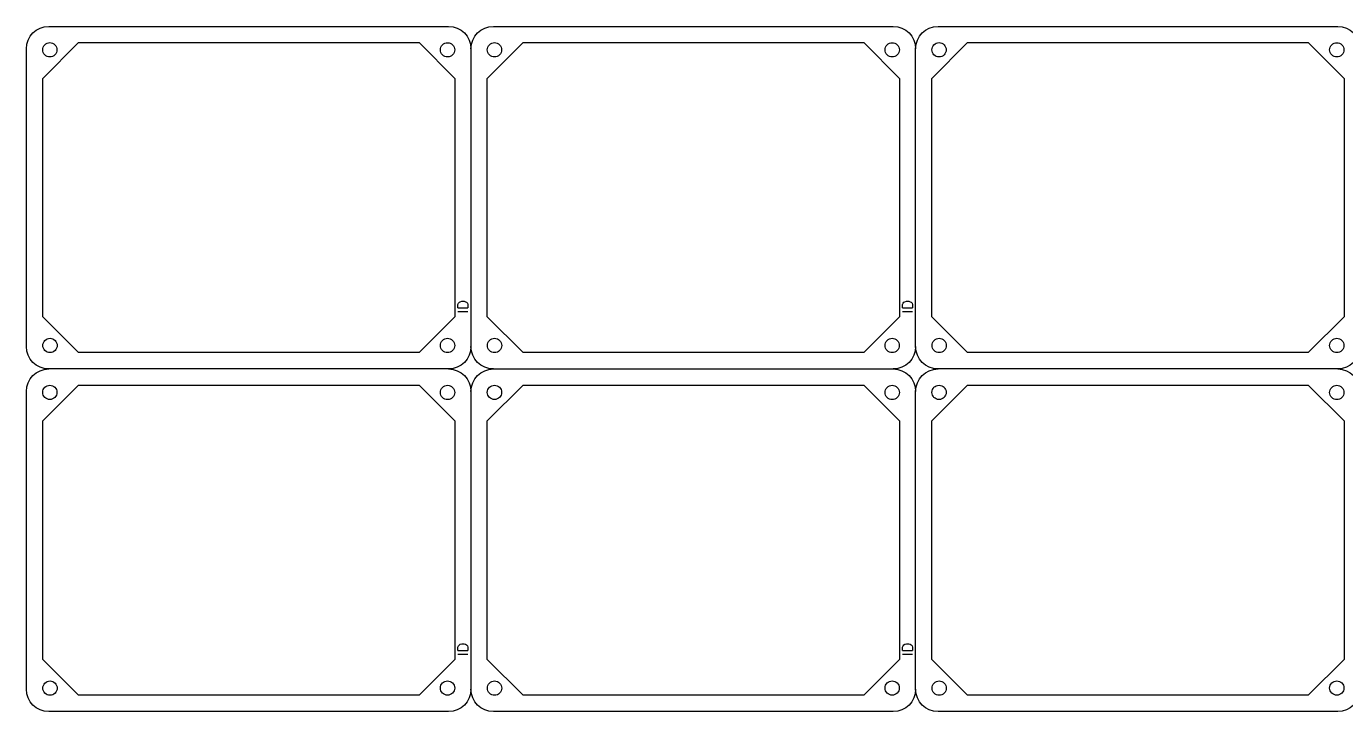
# Model space of a CAD drawing. Extents: x 0 to 498, y 0 to 383.
# Drawn here: x 0 to 295.4, y 0 to 153.4 of the extents above; entities that cross this region are included whole.
import ezdxf

# ---------------------------------------------------------------- set-up
doc = ezdxf.new("R2010")
doc.units = 0
doc.layers.get('0').update_dxf_attribs({"true_color": 0xffffff})

msp = doc.modelspace()

# ---------------------------------------------------------------- linework, layer by layer
at = {"color": 1, "true_color": 0xff0000}
for p, q in [((5.03, 153.4), (94.53, 153.4)), ((5.03, 153.4), (5.03, 153.4)), ((104.58, 153.4), (194.09, 153.4)), ((104.58, 153.4), (104.58, 153.4)), ((204.14, 153.4), (293.65, 153.4)), ((204.14, 153.4), (204.14, 153.4)), ((0, 81.73), (0, 148.37)), ((3.65, 141.77), (11.65, 149.77)), ((6.85, 148.17), (6.85, 148.17)), ((11.65, 149.77), (87.94, 149.77)), ((87.94, 149.77), (95.94, 141.77)), ((95.92, 148.15), (95.92, 148.15)), ((99.56, 148.37), (99.56, 81.73)), ((103.21, 141.77), (111.21, 149.77)), ((106.41, 148.17), (106.41, 148.17)), ((111.21, 149.77), (187.5, 149.77)), ((187.5, 149.77), (195.5, 141.77)), ((195.48, 148.15), (195.48, 148.15)), ((199.12, 81.73), (199.12, 148.37)), ((202.77, 141.77), (210.77, 149.77)), ((205.97, 148.17), (205.97, 148.17)), ((210.77, 149.77), (287.06, 149.77)), ((287.06, 149.77), (295.06, 141.77)), ((295.04, 148.15), (295.04, 148.15)), ((3.65, 88.37), (3.65, 141.77)), ((95.94, 141.77), (95.94, 88.37)), ((103.21, 88.37), (103.21, 141.77)), ((195.5, 141.77), (195.5, 88.37)), ((202.77, 88.37), (202.77, 141.77)), ((295.06, 141.77), (295.06, 88.37)), ((11.65, 80.37), (3.65, 88.37)), ((95.94, 88.37), (87.94, 80.37)), ((111.21, 80.37), (103.21, 88.37)), ((195.5, 88.37), (187.5, 80.37)), ((210.77, 80.37), (202.77, 88.37)), ((295.06, 88.37), (287.06, 80.37)), ((6.89, 81.97), (6.89, 81.97)), ((87.94, 80.37), (11.65, 80.37)), ((95.91, 81.98), (95.91, 81.98)), ((106.44, 81.97), (106.44, 81.97)), ((187.5, 80.37), (111.21, 80.37)), ((195.47, 81.98), (195.47, 81.98)), ((206, 81.97), (206, 81.97)), ((287.06, 80.37), (210.77, 80.37)), ((295.03, 81.98), (295.03, 81.98)), ((94.53, 76.7), (5.03, 76.7)), ((5.03, 76.7), (5.03, 76.7)), ((104.58, 76.7), (194.09, 76.7)), ((104.58, 76.7), (104.58, 76.7)), ((293.65, 76.7), (204.14, 76.7)), ((204.14, 76.7), (204.14, 76.7)), ((0, 5.03), (0, 71.67)), ((3.65, 65.07), (11.65, 73.07)), ((6.85, 71.47), (6.85, 71.47)), ((11.65, 73.07), (87.94, 73.07)), ((87.94, 73.07), (95.94, 65.07)), ((95.92, 71.45), (95.92, 71.45)), ((99.56, 71.67), (99.56, 5.03)), ((103.21, 65.07), (111.21, 73.07)), ((106.41, 71.47), (106.41, 71.47)), ((111.21, 73.07), (187.5, 73.07)), ((187.5, 73.07), (195.5, 65.07)), ((195.48, 71.45), (195.48, 71.45)), ((199.12, 5.03), (199.12, 71.67)), ((202.77, 65.07), (210.77, 73.07)), ((205.97, 71.47), (205.97, 71.47)), ((210.77, 73.07), (287.06, 73.07)), ((287.06, 73.07), (295.06, 65.07)), ((295.04, 71.45), (295.04, 71.45)), ((3.65, 11.67), (3.65, 65.07)), ((95.94, 65.07), (95.94, 11.67)), ((103.21, 11.67), (103.21, 65.07)), ((195.5, 65.07), (195.5, 11.67)), ((202.77, 11.67), (202.77, 65.07)), ((295.06, 65.07), (295.06, 11.67)), ((11.65, 3.67), (3.65, 11.67)), ((95.94, 11.67), (87.94, 3.67)), ((111.21, 3.67), (103.21, 11.67)), ((195.5, 11.67), (187.5, 3.67)), ((210.77, 3.67), (202.77, 11.67)), ((295.06, 11.67), (287.06, 3.67)), ((6.89, 5.27), (6.89, 5.27)), ((87.94, 3.67), (11.65, 3.67)), ((95.91, 5.28), (95.91, 5.28)), ((106.44, 5.27), (106.44, 5.27)), ((187.5, 3.67), (111.21, 3.67)), ((195.47, 5.28), (195.47, 5.28)), ((206, 5.27), (206, 5.27)), ((287.06, 3.67), (210.77, 3.67)), ((295.03, 5.28), (295.03, 5.28)), ((94.53, 0), (5.03, 0)), ((194.09, 0), (104.58, 0)), ((293.65, 0), (204.14, 0))]:
    msp.add_line(p, q, dxfattribs=at)
at = {"color": 7, "true_color": 0xffffff}
for p, q in [((96.75, 91.45), (96.96, 91.67)), ((96.96, 91.67), (97.17, 91.77)), ((97.17, 91.77), (97.49, 91.88)), ((97.49, 91.88), (98.02, 91.88)), ((98.02, 91.88), (98.34, 91.77)), ((98.34, 91.77), (98.55, 91.67)), ((98.55, 91.67), (98.76, 91.45)), ((196.31, 91.45), (196.52, 91.67)), ((196.52, 91.67), (196.73, 91.77)), ((196.73, 91.77), (197.05, 91.88)), ((197.05, 91.88), (197.58, 91.88)), ((197.58, 91.88), (197.9, 91.77)), ((197.9, 91.77), (198.11, 91.67)), ((198.11, 91.67), (198.32, 91.45)), ((96.64, 91.14), (96.75, 91.45)), ((96.64, 90.4), (96.64, 91.14)), ((96.64, 90.4), (98.87, 90.4)), ((96.64, 89.55), (98.87, 89.55)), ((98.76, 91.45), (98.87, 91.14)), ((98.87, 91.14), (98.87, 90.4)), ((196.2, 91.14), (196.31, 91.45)), ((196.2, 90.4), (196.2, 91.14)), ((196.2, 90.4), (198.42, 90.4)), ((196.2, 89.55), (198.42, 89.55)), ((198.32, 91.45), (198.42, 91.14)), ((198.42, 91.14), (198.42, 90.4)), ((96.75, 14.75), (96.96, 14.97)), ((96.96, 14.97), (97.17, 15.07)), ((97.17, 15.07), (97.49, 15.18)), ((97.49, 15.18), (98.02, 15.18)), ((98.02, 15.18), (98.34, 15.07)), ((98.34, 15.07), (98.55, 14.97)), ((98.55, 14.97), (98.76, 14.75)), ((196.31, 14.75), (196.52, 14.97)), ((196.52, 14.97), (196.73, 15.07)), ((196.73, 15.07), (197.05, 15.18)), ((197.05, 15.18), (197.58, 15.18)), ((197.58, 15.18), (197.9, 15.07)), ((197.9, 15.07), (198.11, 14.97)), ((198.11, 14.97), (198.32, 14.75)), ((96.64, 14.44), (96.75, 14.75)), ((96.64, 13.7), (96.64, 14.44)), ((96.64, 13.7), (98.87, 13.7)), ((96.64, 12.85), (98.87, 12.85)), ((98.76, 14.75), (98.87, 14.44)), ((98.87, 14.44), (98.87, 13.7)), ((196.2, 14.44), (196.31, 14.75)), ((196.2, 13.7), (196.2, 14.44)), ((196.2, 13.7), (198.42, 13.7)), ((196.2, 12.85), (198.42, 12.85)), ((198.32, 14.75), (198.42, 14.44)), ((198.42, 14.44), (198.42, 13.7))]:
    msp.add_line(p, q, dxfattribs=at)
at = {"color": 1, "true_color": 0xff0000}
for points in [[(0, 148.37), (0, 151.15), (2.24, 153.4), (5.03, 153.4)], [(94.53, 153.4), (97.32, 153.4), (99.56, 151.15), (99.56, 148.37)], [(99.56, 148.37), (99.56, 151.15), (101.8, 153.4), (104.58, 153.4)], [(194.09, 153.4), (196.88, 153.4), (199.12, 151.15), (199.12, 148.37)], [(199.12, 148.37), (199.12, 151.15), (201.36, 153.4), (204.14, 153.4)], [(293.65, 153.4), (296.44, 153.4), (298.68, 151.15), (298.68, 148.37)], [(3.65, 148.17), (3.65, 148.59), (3.82, 149), (4.12, 149.3)], [(4.12, 147.04), (3.82, 147.34), (3.65, 147.74), (3.65, 148.17)], [(4.12, 149.3), (4.42, 149.6), (4.83, 149.77), (5.25, 149.77)], [(5.25, 149.77), (5.67, 149.77), (6.08, 149.6), (6.38, 149.3)], [(6.38, 149.3), (6.68, 149), (6.85, 148.59), (6.85, 148.17)], [(6.85, 148.17), (6.85, 147.74), (6.68, 147.34), (6.38, 147.04)], [(92.72, 148.15), (92.72, 148.57), (92.89, 148.98), (93.19, 149.28)], [(93.19, 147.01), (92.89, 147.31), (92.72, 147.72), (92.72, 148.15)], [(93.19, 149.28), (93.49, 149.58), (93.9, 149.75), (94.32, 149.75)], [(94.32, 149.75), (94.75, 149.75), (95.15, 149.58), (95.45, 149.28)], [(95.45, 149.28), (95.75, 148.98), (95.92, 148.57), (95.92, 148.15)], [(95.92, 148.15), (95.92, 147.72), (95.75, 147.31), (95.45, 147.01)], [(103.21, 148.17), (103.21, 148.59), (103.38, 149), (103.68, 149.3)], [(103.68, 147.04), (103.38, 147.34), (103.21, 147.74), (103.21, 148.17)], [(103.68, 149.3), (103.98, 149.6), (104.38, 149.77), (104.81, 149.77)], [(104.81, 149.77), (105.23, 149.77), (105.64, 149.6), (105.94, 149.3)], [(105.94, 149.3), (106.24, 149), (106.41, 148.59), (106.41, 148.17)], [(106.41, 148.17), (106.41, 147.74), (106.24, 147.34), (105.94, 147.04)], [(192.28, 148.15), (192.28, 148.57), (192.45, 148.98), (192.75, 149.28)], [(192.75, 147.01), (192.45, 147.31), (192.28, 147.72), (192.28, 148.15)], [(192.75, 149.28), (193.05, 149.58), (193.46, 149.75), (193.88, 149.75)], [(193.88, 149.75), (194.31, 149.75), (194.71, 149.58), (195.01, 149.28)], [(195.01, 149.28), (195.31, 148.98), (195.48, 148.57), (195.48, 148.15)], [(195.48, 148.15), (195.48, 147.72), (195.31, 147.31), (195.01, 147.01)], [(202.77, 148.17), (202.77, 148.59), (202.94, 149), (203.24, 149.3)], [(203.24, 147.04), (202.94, 147.34), (202.77, 147.74), (202.77, 148.17)], [(203.24, 149.3), (203.54, 149.6), (203.94, 149.77), (204.37, 149.77)], [(204.37, 149.77), (204.79, 149.77), (205.2, 149.6), (205.5, 149.3)], [(205.5, 149.3), (205.8, 149), (205.97, 148.59), (205.97, 148.17)], [(205.97, 148.17), (205.97, 147.74), (205.8, 147.34), (205.5, 147.04)], [(291.84, 148.15), (291.84, 148.57), (292.01, 148.98), (292.31, 149.28)], [(292.31, 147.01), (292.01, 147.31), (291.84, 147.72), (291.84, 148.15)], [(292.31, 149.28), (292.61, 149.58), (293.02, 149.75), (293.44, 149.75)], [(293.44, 149.75), (293.87, 149.75), (294.27, 149.58), (294.57, 149.28)], [(294.57, 149.28), (294.87, 148.98), (295.04, 148.57), (295.04, 148.15)], [(295.04, 148.15), (295.04, 147.72), (294.87, 147.31), (294.57, 147.01)], [(5.25, 146.57), (4.83, 146.57), (4.42, 146.74), (4.12, 147.04)], [(6.38, 147.04), (6.08, 146.74), (5.67, 146.57), (5.25, 146.57)], [(94.32, 146.55), (93.9, 146.55), (93.49, 146.71), (93.19, 147.01)], [(95.45, 147.01), (95.15, 146.71), (94.75, 146.55), (94.32, 146.55)], [(104.81, 146.57), (104.38, 146.57), (103.98, 146.74), (103.68, 147.04)], [(105.94, 147.04), (105.64, 146.74), (105.23, 146.57), (104.81, 146.57)], [(193.88, 146.55), (193.46, 146.55), (193.05, 146.71), (192.75, 147.01)], [(195.01, 147.01), (194.71, 146.71), (194.31, 146.55), (193.88, 146.55)], [(204.37, 146.57), (203.94, 146.57), (203.54, 146.74), (203.24, 147.04)], [(205.5, 147.04), (205.2, 146.74), (204.79, 146.57), (204.37, 146.57)], [(293.44, 146.55), (293.02, 146.55), (292.61, 146.71), (292.31, 147.01)], [(294.57, 147.01), (294.27, 146.71), (293.87, 146.55), (293.44, 146.55)], [(3.69, 81.97), (3.69, 82.39), (3.85, 82.8), (4.15, 83.1)], [(4.15, 83.1), (4.45, 83.4), (4.86, 83.57), (5.29, 83.57)], [(5.29, 83.57), (5.71, 83.57), (6.12, 83.4), (6.42, 83.1)], [(6.42, 83.1), (6.72, 82.8), (6.89, 82.39), (6.89, 81.97)], [(92.71, 81.98), (92.71, 82.4), (92.88, 82.81), (93.18, 83.11)], [(93.18, 83.11), (93.48, 83.41), (93.89, 83.58), (94.31, 83.58)], [(94.31, 83.58), (94.74, 83.58), (95.15, 83.41), (95.45, 83.11)], [(95.45, 83.11), (95.75, 82.81), (95.91, 82.4), (95.91, 81.98)], [(103.24, 81.97), (103.24, 82.39), (103.41, 82.8), (103.71, 83.1)], [(103.71, 83.1), (104.01, 83.4), (104.42, 83.57), (104.84, 83.57)], [(104.84, 83.57), (105.27, 83.57), (105.68, 83.4), (105.98, 83.1)], [(105.98, 83.1), (106.28, 82.8), (106.44, 82.39), (106.44, 81.97)], [(192.27, 81.98), (192.27, 82.4), (192.44, 82.81), (192.74, 83.11)], [(192.74, 83.11), (193.04, 83.41), (193.45, 83.58), (193.87, 83.58)], [(193.87, 83.58), (194.3, 83.58), (194.7, 83.41), (195, 83.11)], [(195, 83.11), (195.31, 82.81), (195.47, 82.4), (195.47, 81.98)], [(202.8, 81.97), (202.8, 82.39), (202.97, 82.8), (203.27, 83.1)], [(203.27, 83.1), (203.57, 83.4), (203.98, 83.57), (204.4, 83.57)], [(204.4, 83.57), (204.83, 83.57), (205.24, 83.4), (205.54, 83.1)], [(205.54, 83.1), (205.84, 82.8), (206, 82.39), (206, 81.97)], [(291.83, 81.98), (291.83, 82.4), (292, 82.81), (292.3, 83.11)], [(292.3, 83.11), (292.6, 83.41), (293.01, 83.58), (293.43, 83.58)], [(293.43, 83.58), (293.86, 83.58), (294.26, 83.41), (294.56, 83.11)], [(294.56, 83.11), (294.86, 82.81), (295.03, 82.4), (295.03, 81.98)], [(5.03, 76.7), (2.24, 76.7), (0, 78.94), (0, 81.73)], [(4.15, 80.84), (3.85, 81.14), (3.69, 81.54), (3.69, 81.97)], [(5.29, 80.37), (4.86, 80.37), (4.45, 80.54), (4.15, 80.84)], [(6.42, 80.84), (6.12, 80.54), (5.71, 80.37), (5.29, 80.37)], [(6.89, 81.97), (6.89, 81.54), (6.72, 81.14), (6.42, 80.84)], [(93.18, 80.85), (92.88, 81.15), (92.71, 81.55), (92.71, 81.98)], [(94.31, 80.38), (93.89, 80.38), (93.48, 80.55), (93.18, 80.85)], [(95.45, 80.85), (95.15, 80.55), (94.74, 80.38), (94.31, 80.38)], [(99.56, 81.73), (99.56, 78.94), (97.32, 76.7), (94.53, 76.7)], [(95.91, 81.98), (95.91, 81.55), (95.75, 81.15), (95.45, 80.85)], [(104.58, 76.7), (101.8, 76.7), (99.56, 78.94), (99.56, 81.73)], [(103.71, 80.84), (103.41, 81.14), (103.24, 81.54), (103.24, 81.97)], [(104.84, 80.37), (104.42, 80.37), (104.01, 80.54), (103.71, 80.84)], [(105.98, 80.84), (105.68, 80.54), (105.27, 80.37), (104.84, 80.37)], [(106.44, 81.97), (106.44, 81.54), (106.28, 81.14), (105.98, 80.84)], [(192.74, 80.85), (192.44, 81.15), (192.27, 81.55), (192.27, 81.98)], [(193.87, 80.38), (193.45, 80.38), (193.04, 80.55), (192.74, 80.85)], [(195, 80.85), (194.7, 80.55), (194.3, 80.38), (193.87, 80.38)], [(199.12, 81.73), (199.12, 78.94), (196.88, 76.7), (194.09, 76.7)], [(195.47, 81.98), (195.47, 81.55), (195.31, 81.15), (195, 80.85)], [(204.14, 76.7), (201.36, 76.7), (199.12, 78.94), (199.12, 81.73)], [(203.27, 80.84), (202.97, 81.14), (202.8, 81.54), (202.8, 81.97)], [(204.4, 80.37), (203.98, 80.37), (203.57, 80.54), (203.27, 80.84)], [(205.54, 80.84), (205.24, 80.54), (204.83, 80.37), (204.4, 80.37)], [(206, 81.97), (206, 81.54), (205.84, 81.14), (205.54, 80.84)], [(292.3, 80.85), (292, 81.15), (291.83, 81.55), (291.83, 81.98)], [(293.43, 80.38), (293.01, 80.38), (292.6, 80.55), (292.3, 80.85)], [(294.56, 80.85), (294.26, 80.55), (293.86, 80.38), (293.43, 80.38)], [(298.68, 81.73), (298.68, 78.94), (296.44, 76.7), (293.65, 76.7)], [(295.03, 81.98), (295.03, 81.55), (294.86, 81.15), (294.56, 80.85)], [(0, 71.67), (0, 74.46), (2.24, 76.7), (5.03, 76.7)], [(94.53, 76.7), (97.32, 76.7), (99.56, 74.46), (99.56, 71.67)], [(99.56, 71.67), (99.56, 74.46), (101.8, 76.7), (104.58, 76.7)], [(194.09, 76.7), (196.88, 76.7), (199.12, 74.46), (199.12, 71.67)], [(199.12, 71.67), (199.12, 74.46), (201.36, 76.7), (204.14, 76.7)], [(293.65, 76.7), (296.44, 76.7), (298.68, 74.46), (298.68, 71.67)], [(3.65, 71.47), (3.65, 71.89), (3.82, 72.3), (4.12, 72.6)], [(4.12, 70.34), (3.82, 70.64), (3.65, 71.04), (3.65, 71.47)], [(4.12, 72.6), (4.42, 72.9), (4.83, 73.07), (5.25, 73.07)], [(5.25, 73.07), (5.67, 73.07), (6.08, 72.9), (6.38, 72.6)], [(6.38, 72.6), (6.68, 72.3), (6.85, 71.89), (6.85, 71.47)], [(6.85, 71.47), (6.85, 71.04), (6.68, 70.64), (6.38, 70.34)], [(92.72, 71.45), (92.72, 71.87), (92.89, 72.28), (93.19, 72.58)], [(93.19, 70.31), (92.89, 70.61), (92.72, 71.02), (92.72, 71.45)], [(93.19, 72.58), (93.49, 72.88), (93.9, 73.05), (94.32, 73.05)], [(94.32, 73.05), (94.75, 73.05), (95.15, 72.88), (95.45, 72.58)], [(95.45, 72.58), (95.75, 72.28), (95.92, 71.87), (95.92, 71.45)], [(95.92, 71.45), (95.92, 71.02), (95.75, 70.61), (95.45, 70.31)], [(103.21, 71.47), (103.21, 71.89), (103.38, 72.3), (103.68, 72.6)], [(103.68, 70.34), (103.38, 70.64), (103.21, 71.04), (103.21, 71.47)], [(103.68, 72.6), (103.98, 72.9), (104.38, 73.07), (104.81, 73.07)], [(104.81, 73.07), (105.23, 73.07), (105.64, 72.9), (105.94, 72.6)], [(105.94, 72.6), (106.24, 72.3), (106.41, 71.89), (106.41, 71.47)], [(106.41, 71.47), (106.41, 71.04), (106.24, 70.64), (105.94, 70.34)], [(192.28, 71.45), (192.28, 71.87), (192.45, 72.28), (192.75, 72.58)], [(192.75, 70.31), (192.45, 70.61), (192.28, 71.02), (192.28, 71.45)], [(192.75, 72.58), (193.05, 72.88), (193.46, 73.05), (193.88, 73.05)], [(193.88, 73.05), (194.31, 73.05), (194.71, 72.88), (195.01, 72.58)], [(195.01, 72.58), (195.31, 72.28), (195.48, 71.87), (195.48, 71.45)], [(195.48, 71.45), (195.48, 71.02), (195.31, 70.61), (195.01, 70.31)], [(202.77, 71.47), (202.77, 71.89), (202.94, 72.3), (203.24, 72.6)], [(203.24, 70.34), (202.94, 70.64), (202.77, 71.04), (202.77, 71.47)], [(203.24, 72.6), (203.54, 72.9), (203.94, 73.07), (204.37, 73.07)], [(204.37, 73.07), (204.79, 73.07), (205.2, 72.9), (205.5, 72.6)], [(205.5, 72.6), (205.8, 72.3), (205.97, 71.89), (205.97, 71.47)], [(205.97, 71.47), (205.97, 71.04), (205.8, 70.64), (205.5, 70.34)], [(291.84, 71.45), (291.84, 71.87), (292.01, 72.28), (292.31, 72.58)], [(292.31, 70.31), (292.01, 70.61), (291.84, 71.02), (291.84, 71.45)], [(292.31, 72.58), (292.61, 72.88), (293.02, 73.05), (293.44, 73.05)], [(293.44, 73.05), (293.87, 73.05), (294.27, 72.88), (294.57, 72.58)], [(294.57, 72.58), (294.87, 72.28), (295.04, 71.87), (295.04, 71.45)], [(295.04, 71.45), (295.04, 71.02), (294.87, 70.61), (294.57, 70.31)], [(5.25, 69.87), (4.83, 69.87), (4.42, 70.04), (4.12, 70.34)], [(6.38, 70.34), (6.08, 70.04), (5.67, 69.87), (5.25, 69.87)], [(94.32, 69.85), (93.9, 69.85), (93.49, 70.01), (93.19, 70.31)], [(95.45, 70.31), (95.15, 70.01), (94.75, 69.85), (94.32, 69.85)], [(104.81, 69.87), (104.38, 69.87), (103.98, 70.04), (103.68, 70.34)], [(105.94, 70.34), (105.64, 70.04), (105.23, 69.87), (104.81, 69.87)], [(193.88, 69.85), (193.46, 69.85), (193.05, 70.01), (192.75, 70.31)], [(195.01, 70.31), (194.71, 70.01), (194.31, 69.85), (193.88, 69.85)], [(204.37, 69.87), (203.94, 69.87), (203.54, 70.04), (203.24, 70.34)], [(205.5, 70.34), (205.2, 70.04), (204.79, 69.87), (204.37, 69.87)], [(293.44, 69.85), (293.02, 69.85), (292.61, 70.01), (292.31, 70.31)], [(294.57, 70.31), (294.27, 70.01), (293.87, 69.85), (293.44, 69.85)], [(3.69, 5.27), (3.69, 5.69), (3.85, 6.1), (4.15, 6.4)], [(4.15, 6.4), (4.45, 6.7), (4.86, 6.87), (5.29, 6.87)], [(5.29, 6.87), (5.71, 6.87), (6.12, 6.7), (6.42, 6.4)], [(6.42, 6.4), (6.72, 6.1), (6.89, 5.69), (6.89, 5.27)], [(92.71, 5.28), (92.71, 5.7), (92.88, 6.11), (93.18, 6.41)], [(93.18, 6.41), (93.48, 6.71), (93.89, 6.88), (94.31, 6.88)], [(94.31, 6.88), (94.74, 6.88), (95.15, 6.71), (95.45, 6.41)], [(95.45, 6.41), (95.75, 6.11), (95.91, 5.7), (95.91, 5.28)], [(103.24, 5.27), (103.24, 5.69), (103.41, 6.1), (103.71, 6.4)], [(103.71, 6.4), (104.01, 6.7), (104.42, 6.87), (104.84, 6.87)], [(104.84, 6.87), (105.27, 6.87), (105.68, 6.7), (105.98, 6.4)], [(105.98, 6.4), (106.28, 6.1), (106.44, 5.69), (106.44, 5.27)], [(192.27, 5.28), (192.27, 5.7), (192.44, 6.11), (192.74, 6.41)], [(192.74, 6.41), (193.04, 6.71), (193.45, 6.88), (193.87, 6.88)], [(193.87, 6.88), (194.3, 6.88), (194.7, 6.71), (195, 6.41)], [(195, 6.41), (195.31, 6.11), (195.47, 5.7), (195.47, 5.28)], [(202.8, 5.27), (202.8, 5.69), (202.97, 6.1), (203.27, 6.4)], [(203.27, 6.4), (203.57, 6.7), (203.98, 6.87), (204.4, 6.87)], [(204.4, 6.87), (204.83, 6.87), (205.24, 6.7), (205.54, 6.4)], [(205.54, 6.4), (205.84, 6.1), (206, 5.69), (206, 5.27)], [(291.83, 5.28), (291.83, 5.7), (292, 6.11), (292.3, 6.41)], [(292.3, 6.41), (292.6, 6.71), (293.01, 6.88), (293.43, 6.88)], [(293.43, 6.88), (293.86, 6.88), (294.26, 6.71), (294.56, 6.41)], [(294.56, 6.41), (294.86, 6.11), (295.03, 5.7), (295.03, 5.28)], [(5.03, 0), (2.24, 0), (0, 2.24), (0, 5.03)], [(4.15, 4.14), (3.85, 4.44), (3.69, 4.84), (3.69, 5.27)], [(5.29, 3.67), (4.86, 3.67), (4.45, 3.84), (4.15, 4.14)], [(6.42, 4.14), (6.12, 3.84), (5.71, 3.67), (5.29, 3.67)], [(6.89, 5.27), (6.89, 4.84), (6.72, 4.44), (6.42, 4.14)], [(93.18, 4.15), (92.88, 4.45), (92.71, 4.85), (92.71, 5.28)], [(94.31, 3.68), (93.89, 3.68), (93.48, 3.85), (93.18, 4.15)], [(95.45, 4.15), (95.15, 3.85), (94.74, 3.68), (94.31, 3.68)], [(99.56, 5.03), (99.56, 2.24), (97.32, 0), (94.53, 0)], [(95.91, 5.28), (95.91, 4.85), (95.75, 4.45), (95.45, 4.15)], [(104.58, 0), (101.8, 0), (99.56, 2.24), (99.56, 5.03)], [(103.71, 4.14), (103.41, 4.44), (103.24, 4.84), (103.24, 5.27)], [(104.84, 3.67), (104.42, 3.67), (104.01, 3.84), (103.71, 4.14)], [(105.98, 4.14), (105.68, 3.84), (105.27, 3.67), (104.84, 3.67)], [(106.44, 5.27), (106.44, 4.84), (106.28, 4.44), (105.98, 4.14)], [(192.74, 4.15), (192.44, 4.45), (192.27, 4.85), (192.27, 5.28)], [(193.87, 3.68), (193.45, 3.68), (193.04, 3.85), (192.74, 4.15)], [(195, 4.15), (194.7, 3.85), (194.3, 3.68), (193.87, 3.68)], [(199.12, 5.03), (199.12, 2.24), (196.88, 0), (194.09, 0)], [(195.47, 5.28), (195.47, 4.85), (195.31, 4.45), (195, 4.15)], [(204.14, 0), (201.36, 0), (199.12, 2.24), (199.12, 5.03)], [(203.27, 4.14), (202.97, 4.44), (202.8, 4.84), (202.8, 5.27)], [(204.4, 3.67), (203.98, 3.67), (203.57, 3.84), (203.27, 4.14)], [(205.54, 4.14), (205.24, 3.84), (204.83, 3.67), (204.4, 3.67)], [(206, 5.27), (206, 4.84), (205.84, 4.44), (205.54, 4.14)], [(292.3, 4.15), (292, 4.45), (291.83, 4.85), (291.83, 5.28)], [(293.43, 3.68), (293.01, 3.68), (292.6, 3.85), (292.3, 4.15)], [(294.56, 4.15), (294.26, 3.85), (293.86, 3.68), (293.43, 3.68)], [(298.68, 5.03), (298.68, 2.24), (296.44, 0), (293.65, 0)], [(295.03, 5.28), (295.03, 4.85), (294.86, 4.45), (294.56, 4.15)]]:
    msp.add_open_spline(points, degree=3, dxfattribs=at)

doc.saveas('drawing.dxf')
